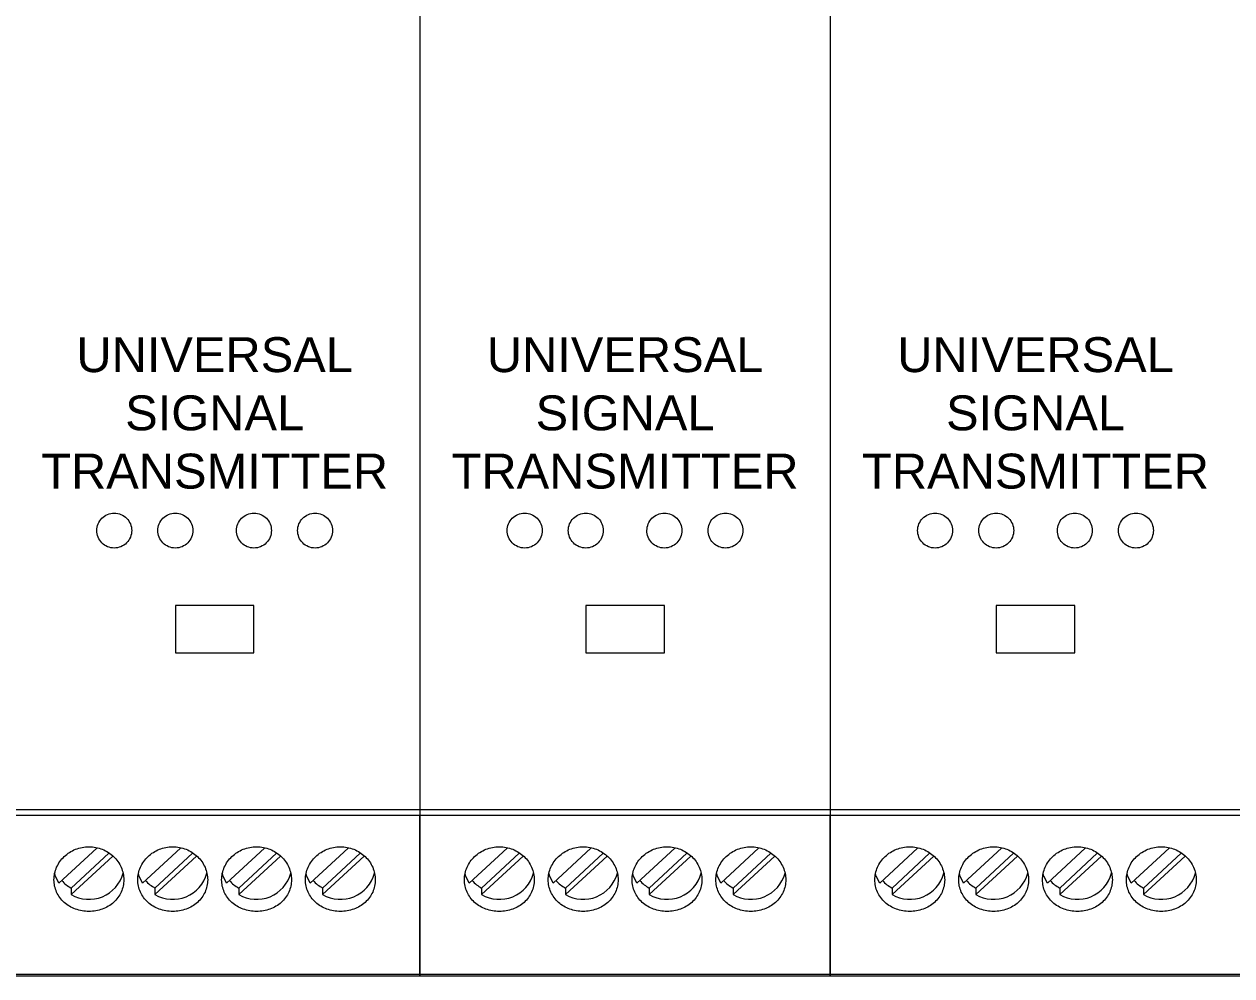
# Model space of a CAD drawing. Header units: millimetres. Extents: x 4137 to 6698, y 1400 to 3585.
# Drawn here: x 5140.4 to 5209.5, y 2186.3 to 2240.8 of the extents above; entities that cross this region are included whole.
import ezdxf

# ---------------------------------------------------------------- set-up
doc = ezdxf.new("R2010")
doc.units = ezdxf.units.MM
doc.layers.add('000-PI-Oprema', color=30, linetype='Continuous', lineweight=5)
doc.styles.get("Standard").update_dxf_attribs({"font": 'arial.ttf'})

msp = doc.modelspace()

# ---------------------------------------------------------------- linework, layer by layer
at = {"layer": '000-PI-Oprema', "color": 0, "linetype": 'ByBlock', "lineweight": 0}
for p, q in [((5163.045, 2275.204), (5163.045, 2195.778)), ((5163.045, 2275.204), (5163.045, 2195.778)), ((5186.545, 2275.204), (5186.545, 2195.778)), ((5186.545, 2275.204), (5186.545, 2195.778)), ((5153.545, 2207.478), (5149.045, 2207.478)), ((5149.045, 2207.478), (5149.045, 2204.778)), ((5153.545, 2204.778), (5153.545, 2207.478)), ((5177.045, 2207.478), (5172.545, 2207.478)), ((5172.545, 2207.478), (5172.545, 2204.778)), ((5177.045, 2204.778), (5177.045, 2207.478)), ((5200.545, 2207.478), (5196.045, 2207.478)), ((5196.045, 2207.478), (5196.045, 2204.778)), ((5200.545, 2204.778), (5200.545, 2207.478)), ((5149.045, 2204.778), (5153.545, 2204.778)), ((5172.545, 2204.778), (5177.045, 2204.778)), ((5196.045, 2204.778), (5200.545, 2204.778)), ((5163.045, 2195.778), (5139.545, 2195.778)), ((5139.545, 2195.478), (5163.045, 2195.478)), ((5163.045, 2195.778), (5163.045, 2195.478)), ((5186.545, 2195.778), (5163.045, 2195.778)), ((5163.045, 2195.778), (5163.045, 2195.478)), ((5163.045, 2186.378), (5163.045, 2195.478)), ((5163.045, 2195.478), (5163.045, 2186.378)), ((5163.045, 2195.478), (5186.545, 2195.478)), ((5186.545, 2195.778), (5186.545, 2195.478)), ((5210.045, 2195.778), (5186.545, 2195.778)), ((5186.545, 2195.778), (5186.545, 2195.478)), ((5186.545, 2186.378), (5186.545, 2195.478)), ((5186.545, 2195.478), (5186.545, 2186.378)), ((5186.545, 2195.478), (5210.045, 2195.478)), ((5142.372, 2191.585), (5144.543, 2193.598)), ((5147.172, 2191.585), (5149.343, 2193.598)), ((5151.972, 2191.585), (5154.143, 2193.598)), ((5156.772, 2191.585), (5158.943, 2193.598)), ((5165.872, 2191.585), (5168.043, 2193.598)), ((5170.672, 2191.585), (5172.843, 2193.598)), ((5175.472, 2191.585), (5177.643, 2193.598)), ((5180.272, 2191.585), (5182.443, 2193.598)), ((5189.372, 2191.585), (5191.543, 2193.598)), ((5194.172, 2191.585), (5196.343, 2193.598)), ((5198.972, 2191.585), (5201.143, 2193.598)), ((5203.772, 2191.585), (5205.943, 2193.598)), ((5145.231, 2193.299), (5143.079, 2191.304)), ((5145.464, 2193.141), (5143.079, 2190.93)), ((5150.031, 2193.299), (5147.879, 2191.304)), ((5150.264, 2193.141), (5147.879, 2190.93)), ((5154.831, 2193.299), (5152.679, 2191.304)), ((5155.064, 2193.141), (5152.679, 2190.93)), ((5159.631, 2193.299), (5157.479, 2191.304)), ((5159.864, 2193.141), (5157.479, 2190.93)), ((5168.731, 2193.299), (5166.579, 2191.304)), ((5168.964, 2193.141), (5166.579, 2190.93)), ((5173.531, 2193.299), (5171.379, 2191.304)), ((5173.764, 2193.141), (5171.379, 2190.93)), ((5178.331, 2193.299), (5176.179, 2191.304)), ((5178.564, 2193.141), (5176.179, 2190.93)), ((5183.131, 2193.299), (5180.979, 2191.304)), ((5183.364, 2193.141), (5180.979, 2190.93)), ((5192.231, 2193.299), (5190.079, 2191.304)), ((5192.464, 2193.141), (5190.079, 2190.93)), ((5197.031, 2193.299), (5194.879, 2191.304)), ((5197.264, 2193.141), (5194.879, 2190.93)), ((5201.831, 2193.299), (5199.679, 2191.304)), ((5202.064, 2193.141), (5199.679, 2190.93)), ((5206.631, 2193.299), (5204.479, 2191.304)), ((5206.864, 2193.141), (5204.479, 2190.93)), ((5143.079, 2191.304), (5143.079, 2190.93)), ((5147.879, 2191.304), (5147.879, 2190.93)), ((5152.679, 2191.304), (5152.679, 2190.93)), ((5157.479, 2191.304), (5157.479, 2190.93)), ((5166.579, 2191.304), (5166.579, 2190.93)), ((5171.379, 2191.304), (5171.379, 2190.93)), ((5176.179, 2191.304), (5176.179, 2190.93)), ((5180.979, 2191.304), (5180.979, 2190.93)), ((5190.079, 2191.304), (5190.079, 2190.93)), ((5194.879, 2191.304), (5194.879, 2190.93)), ((5199.679, 2191.304), (5199.679, 2190.93)), ((5204.479, 2191.304), (5204.479, 2190.93)), ((5139.545, 2186.378), (5163.045, 2186.378)), ((5139.545, 2186.278), (5163.045, 2186.278)), ((5163.045, 2186.278), (5163.045, 2186.378)), ((5163.045, 2186.378), (5186.545, 2186.378)), ((5163.045, 2186.378), (5163.045, 2186.278)), ((5163.045, 2186.278), (5186.545, 2186.278)), ((5186.545, 2186.278), (5186.545, 2186.378)), ((5186.545, 2186.378), (5210.045, 2186.378)), ((5186.545, 2186.378), (5186.545, 2186.278)), ((5186.545, 2186.278), (5210.045, 2186.278))]:
    msp.add_line(p, q, dxfattribs=at)
at = {"layer": '000-PI-Oprema', "color": 0, "linetype": 'ByBlock', "lineweight": 0, "flags": 128}
for points in [[(5142.372, 2191.585), (5142.18, 2191.991), (5142.139, 2192.142)], [(5147.172, 2191.585), (5146.98, 2191.991), (5146.939, 2192.142)], [(5151.972, 2191.585), (5151.78, 2191.991), (5151.739, 2192.142)], [(5156.772, 2191.585), (5156.58, 2191.991), (5156.539, 2192.142)], [(5165.872, 2191.585), (5165.68, 2191.991), (5165.639, 2192.142)], [(5170.672, 2191.585), (5170.48, 2191.991), (5170.439, 2192.142)], [(5175.472, 2191.585), (5175.28, 2191.991), (5175.239, 2192.142)], [(5180.272, 2191.585), (5180.08, 2191.991), (5180.039, 2192.142)], [(5189.372, 2191.585), (5189.18, 2191.991), (5189.139, 2192.142)], [(5194.172, 2191.585), (5193.98, 2191.991), (5193.939, 2192.142)], [(5198.972, 2191.585), (5198.78, 2191.991), (5198.739, 2192.142)], [(5203.772, 2191.585), (5203.58, 2191.991), (5203.539, 2192.142)]]:
    msp.add_lwpolyline(points, dxfattribs=at)
at = {"layer": '000-PI-Oprema', "color": 0, "linetype": 'ByBlock', "lineweight": 0}
for centre, radius, start, end in [((5144.093, 2192.693), 2.034, 240.1007, 344.49957), ((5148.893, 2192.693), 2.034, 240.1007, 344.49957), ((5153.693, 2192.693), 2.034, 240.1007, 344.49957), ((5158.493, 2192.693), 2.034, 240.1007, 344.49957), ((5167.593, 2192.693), 2.034, 240.1007, 344.49957), ((5172.393, 2192.693), 2.034, 240.1007, 344.49957), ((5177.193, 2192.693), 2.034, 240.1007, 344.49957), ((5181.993, 2192.693), 2.034, 240.1007, 344.49957), ((5191.093, 2192.693), 2.034, 240.1007, 344.49957), ((5195.893, 2192.693), 2.034, 240.1007, 344.49957), ((5200.693, 2192.693), 2.034, 240.1007, 344.49957), ((5205.493, 2192.693), 2.034, 240.1007, 344.49957), ((5144.017, 2193.03), 1.964, 221.10603, 241.47408), ((5148.817, 2193.03), 1.964, 221.10603, 241.47408), ((5153.617, 2193.03), 1.964, 221.10603, 241.47408), ((5158.417, 2193.03), 1.964, 221.10603, 241.47408), ((5167.517, 2193.03), 1.964, 221.10603, 241.47408), ((5172.317, 2193.03), 1.964, 221.10603, 241.47408), ((5177.117, 2193.03), 1.964, 221.10603, 241.47408), ((5181.917, 2193.03), 1.964, 221.10603, 241.47408), ((5191.017, 2193.03), 1.964, 221.10603, 241.47408), ((5195.817, 2193.03), 1.964, 221.10603, 241.47408), ((5200.617, 2193.03), 1.964, 221.10603, 241.47408), ((5205.417, 2193.03), 1.964, 221.10603, 241.47408)]:
    msp.add_arc(centre, radius, start, end, dxfattribs=at)
for points, knots in [([(5144.545, 2211.778), (5144.545, 2211.647), (5144.57, 2211.518), (5144.67, 2211.277), (5144.743, 2211.166), (5144.927, 2210.981), (5145.038, 2210.906), (5145.28, 2210.805), (5145.413, 2210.778), (5145.675, 2210.778), (5145.807, 2210.804), (5146.05, 2210.905), (5146.161, 2210.979), (5146.347, 2211.166), (5146.42, 2211.276), (5146.519, 2211.518), (5146.545, 2211.648), (5146.545, 2211.907), (5146.519, 2212.037), (5146.421, 2212.277), (5146.347, 2212.389), (5146.164, 2212.574), (5146.053, 2212.65), (5145.81, 2212.751), (5145.679, 2212.778), (5145.414, 2212.778), (5145.283, 2212.752), (5145.039, 2212.651), (5144.928, 2212.576), (5144.652, 2212.298), (5144.545, 2212.04), (5144.545, 2211.778)], [0, 0, 0, 0, 0.0625, 0.0625, 0.125, 0.125, 0.1875, 0.1875, 0.25, 0.25, 0.3125, 0.3125, 0.375, 0.375, 0.4375, 0.4375, 0.5, 0.5, 0.5625, 0.5625, 0.625, 0.625, 0.6875, 0.6875, 0.75, 0.75, 0.8125, 0.8125, 0.875, 0.875, 1, 1, 1, 1]), ([(5148.045, 2211.778), (5148.045, 2211.647), (5148.07, 2211.518), (5148.17, 2211.277), (5148.243, 2211.166), (5148.427, 2210.981), (5148.538, 2210.906), (5148.78, 2210.805), (5148.913, 2210.778), (5149.175, 2210.778), (5149.307, 2210.804), (5149.55, 2210.905), (5149.661, 2210.979), (5149.847, 2211.166), (5149.92, 2211.276), (5150.019, 2211.518), (5150.045, 2211.648), (5150.045, 2211.907), (5150.019, 2212.037), (5149.921, 2212.277), (5149.847, 2212.389), (5149.664, 2212.574), (5149.553, 2212.65), (5149.31, 2212.751), (5149.179, 2212.778), (5148.914, 2212.778), (5148.783, 2212.752), (5148.539, 2212.651), (5148.428, 2212.576), (5148.152, 2212.298), (5148.045, 2212.04), (5148.045, 2211.778)], [0, 0, 0, 0, 0.0625, 0.0625, 0.125, 0.125, 0.1875, 0.1875, 0.25, 0.25, 0.3125, 0.3125, 0.375, 0.375, 0.4375, 0.4375, 0.5, 0.5, 0.5625, 0.5625, 0.625, 0.625, 0.6875, 0.6875, 0.75, 0.75, 0.8125, 0.8125, 0.875, 0.875, 1, 1, 1, 1]), ([(5152.545, 2211.778), (5152.545, 2211.647), (5152.57, 2211.518), (5152.67, 2211.277), (5152.743, 2211.166), (5152.927, 2210.981), (5153.038, 2210.906), (5153.28, 2210.805), (5153.413, 2210.778), (5153.675, 2210.778), (5153.807, 2210.804), (5154.05, 2210.905), (5154.161, 2210.979), (5154.347, 2211.166), (5154.42, 2211.276), (5154.519, 2211.518), (5154.545, 2211.648), (5154.545, 2211.907), (5154.519, 2212.037), (5154.421, 2212.277), (5154.347, 2212.389), (5154.164, 2212.574), (5154.053, 2212.65), (5153.81, 2212.751), (5153.679, 2212.778), (5153.414, 2212.778), (5153.283, 2212.752), (5153.039, 2212.651), (5152.928, 2212.576), (5152.652, 2212.298), (5152.545, 2212.04), (5152.545, 2211.778)], [0, 0, 0, 0, 0.0625, 0.0625, 0.125, 0.125, 0.1875, 0.1875, 0.25, 0.25, 0.3125, 0.3125, 0.375, 0.375, 0.4375, 0.4375, 0.5, 0.5, 0.5625, 0.5625, 0.625, 0.625, 0.6875, 0.6875, 0.75, 0.75, 0.8125, 0.8125, 0.875, 0.875, 1, 1, 1, 1]), ([(5156.045, 2211.778), (5156.045, 2211.647), (5156.07, 2211.518), (5156.17, 2211.277), (5156.243, 2211.166), (5156.427, 2210.981), (5156.538, 2210.906), (5156.78, 2210.805), (5156.913, 2210.778), (5157.175, 2210.778), (5157.307, 2210.804), (5157.55, 2210.905), (5157.661, 2210.979), (5157.847, 2211.166), (5157.92, 2211.276), (5158.019, 2211.518), (5158.045, 2211.648), (5158.045, 2211.907), (5158.019, 2212.037), (5157.921, 2212.277), (5157.847, 2212.389), (5157.664, 2212.574), (5157.553, 2212.65), (5157.31, 2212.751), (5157.179, 2212.778), (5156.914, 2212.778), (5156.783, 2212.752), (5156.539, 2212.651), (5156.428, 2212.576), (5156.152, 2212.298), (5156.045, 2212.04), (5156.045, 2211.778)], [0, 0, 0, 0, 0.0625, 0.0625, 0.125, 0.125, 0.1875, 0.1875, 0.25, 0.25, 0.3125, 0.3125, 0.375, 0.375, 0.4375, 0.4375, 0.5, 0.5, 0.5625, 0.5625, 0.625, 0.625, 0.6875, 0.6875, 0.75, 0.75, 0.8125, 0.8125, 0.875, 0.875, 1, 1, 1, 1]), ([(5168.045, 2211.778), (5168.045, 2211.647), (5168.07, 2211.518), (5168.17, 2211.277), (5168.243, 2211.166), (5168.427, 2210.981), (5168.538, 2210.906), (5168.78, 2210.805), (5168.913, 2210.778), (5169.175, 2210.778), (5169.307, 2210.804), (5169.55, 2210.905), (5169.661, 2210.979), (5169.847, 2211.166), (5169.92, 2211.276), (5170.019, 2211.518), (5170.045, 2211.648), (5170.045, 2211.907), (5170.019, 2212.037), (5169.921, 2212.277), (5169.847, 2212.389), (5169.664, 2212.574), (5169.553, 2212.65), (5169.31, 2212.751), (5169.179, 2212.778), (5168.914, 2212.778), (5168.783, 2212.752), (5168.539, 2212.651), (5168.428, 2212.576), (5168.152, 2212.298), (5168.045, 2212.04), (5168.045, 2211.778)], [0, 0, 0, 0, 0.0625, 0.0625, 0.125, 0.125, 0.1875, 0.1875, 0.25, 0.25, 0.3125, 0.3125, 0.375, 0.375, 0.4375, 0.4375, 0.5, 0.5, 0.5625, 0.5625, 0.625, 0.625, 0.6875, 0.6875, 0.75, 0.75, 0.8125, 0.8125, 0.875, 0.875, 1, 1, 1, 1]), ([(5171.545, 2211.778), (5171.545, 2211.647), (5171.57, 2211.518), (5171.67, 2211.277), (5171.743, 2211.166), (5171.927, 2210.981), (5172.038, 2210.906), (5172.28, 2210.805), (5172.413, 2210.778), (5172.675, 2210.778), (5172.807, 2210.804), (5173.05, 2210.905), (5173.161, 2210.979), (5173.347, 2211.166), (5173.42, 2211.276), (5173.519, 2211.518), (5173.545, 2211.648), (5173.545, 2211.907), (5173.519, 2212.037), (5173.421, 2212.277), (5173.347, 2212.389), (5173.164, 2212.574), (5173.053, 2212.65), (5172.81, 2212.751), (5172.679, 2212.778), (5172.414, 2212.778), (5172.283, 2212.752), (5172.039, 2212.651), (5171.928, 2212.576), (5171.652, 2212.298), (5171.545, 2212.04), (5171.545, 2211.778)], [0, 0, 0, 0, 0.0625, 0.0625, 0.125, 0.125, 0.1875, 0.1875, 0.25, 0.25, 0.3125, 0.3125, 0.375, 0.375, 0.4375, 0.4375, 0.5, 0.5, 0.5625, 0.5625, 0.625, 0.625, 0.6875, 0.6875, 0.75, 0.75, 0.8125, 0.8125, 0.875, 0.875, 1, 1, 1, 1]), ([(5176.045, 2211.778), (5176.045, 2211.647), (5176.07, 2211.518), (5176.17, 2211.277), (5176.243, 2211.166), (5176.427, 2210.981), (5176.538, 2210.906), (5176.78, 2210.805), (5176.913, 2210.778), (5177.175, 2210.778), (5177.307, 2210.804), (5177.55, 2210.905), (5177.661, 2210.979), (5177.847, 2211.166), (5177.92, 2211.276), (5178.019, 2211.518), (5178.045, 2211.648), (5178.045, 2211.907), (5178.019, 2212.037), (5177.921, 2212.277), (5177.847, 2212.389), (5177.664, 2212.574), (5177.553, 2212.65), (5177.31, 2212.751), (5177.179, 2212.778), (5176.914, 2212.778), (5176.783, 2212.752), (5176.539, 2212.651), (5176.428, 2212.576), (5176.152, 2212.298), (5176.045, 2212.04), (5176.045, 2211.778)], [0, 0, 0, 0, 0.0625, 0.0625, 0.125, 0.125, 0.1875, 0.1875, 0.25, 0.25, 0.3125, 0.3125, 0.375, 0.375, 0.4375, 0.4375, 0.5, 0.5, 0.5625, 0.5625, 0.625, 0.625, 0.6875, 0.6875, 0.75, 0.75, 0.8125, 0.8125, 0.875, 0.875, 1, 1, 1, 1]), ([(5179.545, 2211.778), (5179.545, 2211.647), (5179.57, 2211.518), (5179.67, 2211.277), (5179.743, 2211.166), (5179.927, 2210.981), (5180.038, 2210.906), (5180.28, 2210.805), (5180.413, 2210.778), (5180.675, 2210.778), (5180.807, 2210.804), (5181.05, 2210.905), (5181.161, 2210.979), (5181.347, 2211.166), (5181.42, 2211.276), (5181.519, 2211.518), (5181.545, 2211.648), (5181.545, 2211.907), (5181.519, 2212.037), (5181.421, 2212.277), (5181.347, 2212.389), (5181.164, 2212.574), (5181.053, 2212.65), (5180.81, 2212.751), (5180.679, 2212.778), (5180.414, 2212.778), (5180.283, 2212.752), (5180.039, 2212.651), (5179.928, 2212.576), (5179.652, 2212.298), (5179.545, 2212.04), (5179.545, 2211.778)], [0, 0, 0, 0, 0.0625, 0.0625, 0.125, 0.125, 0.1875, 0.1875, 0.25, 0.25, 0.3125, 0.3125, 0.375, 0.375, 0.4375, 0.4375, 0.5, 0.5, 0.5625, 0.5625, 0.625, 0.625, 0.6875, 0.6875, 0.75, 0.75, 0.8125, 0.8125, 0.875, 0.875, 1, 1, 1, 1]), ([(5191.545, 2211.778), (5191.545, 2211.647), (5191.57, 2211.518), (5191.67, 2211.277), (5191.743, 2211.166), (5191.927, 2210.981), (5192.038, 2210.906), (5192.28, 2210.805), (5192.413, 2210.778), (5192.675, 2210.778), (5192.807, 2210.804), (5193.05, 2210.905), (5193.161, 2210.979), (5193.347, 2211.166), (5193.42, 2211.276), (5193.519, 2211.518), (5193.545, 2211.648), (5193.545, 2211.907), (5193.519, 2212.037), (5193.421, 2212.277), (5193.347, 2212.389), (5193.164, 2212.574), (5193.053, 2212.65), (5192.81, 2212.751), (5192.679, 2212.778), (5192.414, 2212.778), (5192.283, 2212.752), (5192.039, 2212.651), (5191.928, 2212.576), (5191.652, 2212.298), (5191.545, 2212.04), (5191.545, 2211.778)], [0, 0, 0, 0, 0.0625, 0.0625, 0.125, 0.125, 0.1875, 0.1875, 0.25, 0.25, 0.3125, 0.3125, 0.375, 0.375, 0.4375, 0.4375, 0.5, 0.5, 0.5625, 0.5625, 0.625, 0.625, 0.6875, 0.6875, 0.75, 0.75, 0.8125, 0.8125, 0.875, 0.875, 1, 1, 1, 1]), ([(5195.045, 2211.778), (5195.045, 2211.647), (5195.07, 2211.518), (5195.17, 2211.277), (5195.243, 2211.166), (5195.427, 2210.981), (5195.538, 2210.906), (5195.78, 2210.805), (5195.913, 2210.778), (5196.175, 2210.778), (5196.307, 2210.804), (5196.55, 2210.905), (5196.661, 2210.979), (5196.847, 2211.166), (5196.92, 2211.276), (5197.019, 2211.518), (5197.045, 2211.648), (5197.045, 2211.907), (5197.019, 2212.037), (5196.921, 2212.277), (5196.847, 2212.389), (5196.664, 2212.574), (5196.553, 2212.65), (5196.31, 2212.751), (5196.179, 2212.778), (5195.914, 2212.778), (5195.783, 2212.752), (5195.539, 2212.651), (5195.428, 2212.576), (5195.152, 2212.298), (5195.045, 2212.04), (5195.045, 2211.778)], [0, 0, 0, 0, 0.0625, 0.0625, 0.125, 0.125, 0.1875, 0.1875, 0.25, 0.25, 0.3125, 0.3125, 0.375, 0.375, 0.4375, 0.4375, 0.5, 0.5, 0.5625, 0.5625, 0.625, 0.625, 0.6875, 0.6875, 0.75, 0.75, 0.8125, 0.8125, 0.875, 0.875, 1, 1, 1, 1]), ([(5199.545, 2211.778), (5199.545, 2211.647), (5199.57, 2211.518), (5199.67, 2211.277), (5199.743, 2211.166), (5199.927, 2210.981), (5200.038, 2210.906), (5200.28, 2210.805), (5200.413, 2210.778), (5200.675, 2210.778), (5200.807, 2210.804), (5201.05, 2210.905), (5201.161, 2210.979), (5201.347, 2211.166), (5201.42, 2211.276), (5201.519, 2211.518), (5201.545, 2211.648), (5201.545, 2211.907), (5201.519, 2212.037), (5201.421, 2212.277), (5201.347, 2212.389), (5201.164, 2212.574), (5201.053, 2212.65), (5200.81, 2212.751), (5200.679, 2212.778), (5200.414, 2212.778), (5200.283, 2212.752), (5200.039, 2212.651), (5199.928, 2212.576), (5199.652, 2212.298), (5199.545, 2212.04), (5199.545, 2211.778)], [0, 0, 0, 0, 0.0625, 0.0625, 0.125, 0.125, 0.1875, 0.1875, 0.25, 0.25, 0.3125, 0.3125, 0.375, 0.375, 0.4375, 0.4375, 0.5, 0.5, 0.5625, 0.5625, 0.625, 0.625, 0.6875, 0.6875, 0.75, 0.75, 0.8125, 0.8125, 0.875, 0.875, 1, 1, 1, 1]), ([(5203.045, 2211.778), (5203.045, 2211.647), (5203.07, 2211.518), (5203.17, 2211.277), (5203.243, 2211.166), (5203.427, 2210.981), (5203.538, 2210.906), (5203.78, 2210.805), (5203.913, 2210.778), (5204.175, 2210.778), (5204.307, 2210.804), (5204.55, 2210.905), (5204.661, 2210.979), (5204.847, 2211.166), (5204.92, 2211.276), (5205.019, 2211.518), (5205.045, 2211.648), (5205.045, 2211.907), (5205.019, 2212.037), (5204.921, 2212.277), (5204.847, 2212.389), (5204.664, 2212.574), (5204.553, 2212.65), (5204.31, 2212.751), (5204.179, 2212.778), (5203.914, 2212.778), (5203.783, 2212.752), (5203.539, 2212.651), (5203.428, 2212.576), (5203.152, 2212.298), (5203.045, 2212.04), (5203.045, 2211.778)], [0, 0, 0, 0, 0.0625, 0.0625, 0.125, 0.125, 0.1875, 0.1875, 0.25, 0.25, 0.3125, 0.3125, 0.375, 0.375, 0.4375, 0.4375, 0.5, 0.5, 0.5625, 0.5625, 0.625, 0.625, 0.6875, 0.6875, 0.75, 0.75, 0.8125, 0.8125, 0.875, 0.875, 1, 1, 1, 1]), ([(5144.095, 2189.964), (5144.227, 2189.964), (5144.357, 2189.976), (5144.613, 2190.021), (5144.74, 2190.055), (5144.982, 2190.145), (5145.097, 2190.199), (5145.314, 2190.329), (5145.417, 2190.405), (5145.694, 2190.653), (5145.843, 2190.854), (5146.042, 2191.293), (5146.095, 2191.535), (5146.095, 2191.898), (5146.082, 2192.022), (5146.031, 2192.262), (5145.993, 2192.379), (5145.893, 2192.607), (5145.83, 2192.718), (5145.686, 2192.924), (5145.603, 2193.02), (5145.416, 2193.199), (5145.316, 2193.278), (5145.099, 2193.417), (5144.982, 2193.477), (5144.74, 2193.574), (5144.615, 2193.611), (5144.359, 2193.661), (5144.226, 2193.673), (5143.835, 2193.673), (5143.571, 2193.623), (5143.09, 2193.43), (5142.867, 2193.287), (5142.59, 2193.023), (5142.505, 2192.925), (5142.36, 2192.719), (5142.298, 2192.61), (5142.198, 2192.382), (5142.159, 2192.263), (5142.108, 2192.024), (5142.095, 2191.902), (5142.095, 2191.657), (5142.108, 2191.537), (5142.158, 2191.302), (5142.197, 2191.186), (5142.297, 2190.965), (5142.358, 2190.861), (5142.503, 2190.664), (5142.587, 2190.571), (5142.864, 2190.322), (5143.087, 2190.189), (5143.568, 2190.012), (5143.83, 2189.964), (5144.095, 2189.964)], [0, 0, 0, 0, 0.03125, 0.03125, 0.0625, 0.0625, 0.09375, 0.09375, 0.125, 0.125, 0.1875, 0.1875, 0.25, 0.25, 0.28125, 0.28125, 0.3125, 0.3125, 0.34375, 0.34375, 0.375, 0.375, 0.40625, 0.40625, 0.4375, 0.4375, 0.46875, 0.46875, 0.5, 0.5, 0.5625, 0.5625, 0.625, 0.625, 0.65625, 0.65625, 0.6875, 0.6875, 0.71875, 0.71875, 0.75, 0.75, 0.78125, 0.78125, 0.8125, 0.8125, 0.84375, 0.84375, 0.875, 0.875, 0.9375, 0.9375, 1, 1, 1, 1]), ([(5148.895, 2189.964), (5149.027, 2189.964), (5149.157, 2189.976), (5149.413, 2190.021), (5149.54, 2190.055), (5149.782, 2190.145), (5149.897, 2190.199), (5150.114, 2190.329), (5150.217, 2190.405), (5150.494, 2190.653), (5150.643, 2190.854), (5150.842, 2191.293), (5150.895, 2191.535), (5150.895, 2191.898), (5150.882, 2192.022), (5150.831, 2192.262), (5150.793, 2192.379), (5150.693, 2192.607), (5150.63, 2192.718), (5150.486, 2192.924), (5150.403, 2193.02), (5150.216, 2193.199), (5150.116, 2193.278), (5149.899, 2193.417), (5149.782, 2193.477), (5149.54, 2193.574), (5149.415, 2193.611), (5149.159, 2193.661), (5149.026, 2193.673), (5148.635, 2193.673), (5148.371, 2193.623), (5147.89, 2193.43), (5147.667, 2193.287), (5147.39, 2193.023), (5147.305, 2192.925), (5147.16, 2192.719), (5147.098, 2192.61), (5146.998, 2192.382), (5146.959, 2192.263), (5146.908, 2192.024), (5146.895, 2191.902), (5146.895, 2191.657), (5146.908, 2191.537), (5146.958, 2191.302), (5146.997, 2191.186), (5147.097, 2190.965), (5147.158, 2190.861), (5147.303, 2190.664), (5147.387, 2190.571), (5147.664, 2190.322), (5147.887, 2190.189), (5148.368, 2190.012), (5148.63, 2189.964), (5148.895, 2189.964)], [0, 0, 0, 0, 0.03125, 0.03125, 0.0625, 0.0625, 0.09375, 0.09375, 0.125, 0.125, 0.1875, 0.1875, 0.25, 0.25, 0.28125, 0.28125, 0.3125, 0.3125, 0.34375, 0.34375, 0.375, 0.375, 0.40625, 0.40625, 0.4375, 0.4375, 0.46875, 0.46875, 0.5, 0.5, 0.5625, 0.5625, 0.625, 0.625, 0.65625, 0.65625, 0.6875, 0.6875, 0.71875, 0.71875, 0.75, 0.75, 0.78125, 0.78125, 0.8125, 0.8125, 0.84375, 0.84375, 0.875, 0.875, 0.9375, 0.9375, 1, 1, 1, 1]), ([(5153.695, 2189.964), (5153.827, 2189.964), (5153.957, 2189.976), (5154.213, 2190.021), (5154.34, 2190.055), (5154.582, 2190.145), (5154.697, 2190.199), (5154.914, 2190.329), (5155.017, 2190.405), (5155.294, 2190.653), (5155.443, 2190.854), (5155.642, 2191.293), (5155.695, 2191.535), (5155.695, 2191.898), (5155.682, 2192.022), (5155.631, 2192.262), (5155.593, 2192.379), (5155.493, 2192.607), (5155.43, 2192.718), (5155.286, 2192.924), (5155.203, 2193.02), (5155.016, 2193.199), (5154.916, 2193.278), (5154.699, 2193.417), (5154.582, 2193.477), (5154.34, 2193.574), (5154.215, 2193.611), (5153.959, 2193.661), (5153.826, 2193.673), (5153.435, 2193.673), (5153.171, 2193.623), (5152.69, 2193.43), (5152.467, 2193.287), (5152.19, 2193.023), (5152.105, 2192.925), (5151.96, 2192.719), (5151.898, 2192.61), (5151.798, 2192.382), (5151.759, 2192.263), (5151.708, 2192.024), (5151.695, 2191.902), (5151.695, 2191.657), (5151.708, 2191.537), (5151.758, 2191.302), (5151.797, 2191.186), (5151.897, 2190.965), (5151.958, 2190.861), (5152.103, 2190.664), (5152.187, 2190.571), (5152.464, 2190.322), (5152.687, 2190.189), (5153.168, 2190.012), (5153.43, 2189.964), (5153.695, 2189.964)], [0, 0, 0, 0, 0.03125, 0.03125, 0.0625, 0.0625, 0.09375, 0.09375, 0.125, 0.125, 0.1875, 0.1875, 0.25, 0.25, 0.28125, 0.28125, 0.3125, 0.3125, 0.34375, 0.34375, 0.375, 0.375, 0.40625, 0.40625, 0.4375, 0.4375, 0.46875, 0.46875, 0.5, 0.5, 0.5625, 0.5625, 0.625, 0.625, 0.65625, 0.65625, 0.6875, 0.6875, 0.71875, 0.71875, 0.75, 0.75, 0.78125, 0.78125, 0.8125, 0.8125, 0.84375, 0.84375, 0.875, 0.875, 0.9375, 0.9375, 1, 1, 1, 1]), ([(5158.495, 2189.964), (5158.627, 2189.964), (5158.757, 2189.976), (5159.013, 2190.021), (5159.14, 2190.055), (5159.382, 2190.145), (5159.497, 2190.199), (5159.714, 2190.329), (5159.817, 2190.405), (5160.094, 2190.653), (5160.243, 2190.854), (5160.442, 2191.293), (5160.495, 2191.535), (5160.495, 2191.898), (5160.482, 2192.022), (5160.431, 2192.262), (5160.393, 2192.379), (5160.293, 2192.607), (5160.23, 2192.718), (5160.086, 2192.924), (5160.003, 2193.02), (5159.816, 2193.199), (5159.716, 2193.278), (5159.499, 2193.417), (5159.382, 2193.477), (5159.14, 2193.574), (5159.015, 2193.611), (5158.759, 2193.661), (5158.626, 2193.673), (5158.235, 2193.673), (5157.971, 2193.623), (5157.49, 2193.43), (5157.267, 2193.287), (5156.99, 2193.023), (5156.905, 2192.925), (5156.76, 2192.719), (5156.698, 2192.61), (5156.598, 2192.382), (5156.559, 2192.263), (5156.508, 2192.024), (5156.495, 2191.902), (5156.495, 2191.657), (5156.508, 2191.537), (5156.558, 2191.302), (5156.597, 2191.186), (5156.697, 2190.965), (5156.758, 2190.861), (5156.903, 2190.664), (5156.987, 2190.571), (5157.264, 2190.322), (5157.487, 2190.189), (5157.968, 2190.012), (5158.23, 2189.964), (5158.495, 2189.964)], [0, 0, 0, 0, 0.03125, 0.03125, 0.0625, 0.0625, 0.09375, 0.09375, 0.125, 0.125, 0.1875, 0.1875, 0.25, 0.25, 0.28125, 0.28125, 0.3125, 0.3125, 0.34375, 0.34375, 0.375, 0.375, 0.40625, 0.40625, 0.4375, 0.4375, 0.46875, 0.46875, 0.5, 0.5, 0.5625, 0.5625, 0.625, 0.625, 0.65625, 0.65625, 0.6875, 0.6875, 0.71875, 0.71875, 0.75, 0.75, 0.78125, 0.78125, 0.8125, 0.8125, 0.84375, 0.84375, 0.875, 0.875, 0.9375, 0.9375, 1, 1, 1, 1]), ([(5167.595, 2189.964), (5167.727, 2189.964), (5167.857, 2189.976), (5168.113, 2190.021), (5168.24, 2190.055), (5168.482, 2190.145), (5168.597, 2190.199), (5168.814, 2190.329), (5168.917, 2190.405), (5169.194, 2190.653), (5169.343, 2190.854), (5169.542, 2191.293), (5169.595, 2191.535), (5169.595, 2191.898), (5169.582, 2192.022), (5169.531, 2192.262), (5169.493, 2192.379), (5169.393, 2192.607), (5169.33, 2192.718), (5169.186, 2192.924), (5169.103, 2193.02), (5168.916, 2193.199), (5168.816, 2193.278), (5168.599, 2193.417), (5168.482, 2193.477), (5168.24, 2193.574), (5168.115, 2193.611), (5167.859, 2193.661), (5167.726, 2193.673), (5167.335, 2193.673), (5167.071, 2193.623), (5166.59, 2193.43), (5166.367, 2193.287), (5166.09, 2193.023), (5166.005, 2192.925), (5165.86, 2192.719), (5165.798, 2192.61), (5165.698, 2192.382), (5165.659, 2192.263), (5165.608, 2192.024), (5165.595, 2191.902), (5165.595, 2191.657), (5165.608, 2191.537), (5165.658, 2191.302), (5165.697, 2191.186), (5165.797, 2190.965), (5165.858, 2190.861), (5166.003, 2190.664), (5166.087, 2190.571), (5166.364, 2190.322), (5166.587, 2190.189), (5167.068, 2190.012), (5167.33, 2189.964), (5167.595, 2189.964)], [0, 0, 0, 0, 0.03125, 0.03125, 0.0625, 0.0625, 0.09375, 0.09375, 0.125, 0.125, 0.1875, 0.1875, 0.25, 0.25, 0.28125, 0.28125, 0.3125, 0.3125, 0.34375, 0.34375, 0.375, 0.375, 0.40625, 0.40625, 0.4375, 0.4375, 0.46875, 0.46875, 0.5, 0.5, 0.5625, 0.5625, 0.625, 0.625, 0.65625, 0.65625, 0.6875, 0.6875, 0.71875, 0.71875, 0.75, 0.75, 0.78125, 0.78125, 0.8125, 0.8125, 0.84375, 0.84375, 0.875, 0.875, 0.9375, 0.9375, 1, 1, 1, 1]), ([(5172.395, 2189.964), (5172.527, 2189.964), (5172.657, 2189.976), (5172.913, 2190.021), (5173.04, 2190.055), (5173.282, 2190.145), (5173.397, 2190.199), (5173.614, 2190.329), (5173.717, 2190.405), (5173.994, 2190.653), (5174.143, 2190.854), (5174.342, 2191.293), (5174.395, 2191.535), (5174.395, 2191.898), (5174.382, 2192.022), (5174.331, 2192.262), (5174.293, 2192.379), (5174.193, 2192.607), (5174.13, 2192.718), (5173.986, 2192.924), (5173.903, 2193.02), (5173.716, 2193.199), (5173.616, 2193.278), (5173.399, 2193.417), (5173.282, 2193.477), (5173.04, 2193.574), (5172.915, 2193.611), (5172.659, 2193.661), (5172.526, 2193.673), (5172.135, 2193.673), (5171.871, 2193.623), (5171.39, 2193.43), (5171.167, 2193.287), (5170.89, 2193.023), (5170.805, 2192.925), (5170.66, 2192.719), (5170.598, 2192.61), (5170.498, 2192.382), (5170.459, 2192.263), (5170.408, 2192.024), (5170.395, 2191.902), (5170.395, 2191.657), (5170.408, 2191.537), (5170.458, 2191.302), (5170.497, 2191.186), (5170.597, 2190.965), (5170.658, 2190.861), (5170.803, 2190.664), (5170.887, 2190.571), (5171.164, 2190.322), (5171.387, 2190.189), (5171.868, 2190.012), (5172.13, 2189.964), (5172.395, 2189.964)], [0, 0, 0, 0, 0.03125, 0.03125, 0.0625, 0.0625, 0.09375, 0.09375, 0.125, 0.125, 0.1875, 0.1875, 0.25, 0.25, 0.28125, 0.28125, 0.3125, 0.3125, 0.34375, 0.34375, 0.375, 0.375, 0.40625, 0.40625, 0.4375, 0.4375, 0.46875, 0.46875, 0.5, 0.5, 0.5625, 0.5625, 0.625, 0.625, 0.65625, 0.65625, 0.6875, 0.6875, 0.71875, 0.71875, 0.75, 0.75, 0.78125, 0.78125, 0.8125, 0.8125, 0.84375, 0.84375, 0.875, 0.875, 0.9375, 0.9375, 1, 1, 1, 1]), ([(5177.195, 2189.964), (5177.327, 2189.964), (5177.457, 2189.976), (5177.713, 2190.021), (5177.84, 2190.055), (5178.082, 2190.145), (5178.197, 2190.199), (5178.414, 2190.329), (5178.517, 2190.405), (5178.794, 2190.653), (5178.943, 2190.854), (5179.142, 2191.293), (5179.195, 2191.535), (5179.195, 2191.898), (5179.182, 2192.022), (5179.131, 2192.262), (5179.093, 2192.379), (5178.993, 2192.607), (5178.93, 2192.718), (5178.786, 2192.924), (5178.703, 2193.02), (5178.516, 2193.199), (5178.416, 2193.278), (5178.199, 2193.417), (5178.082, 2193.477), (5177.84, 2193.574), (5177.715, 2193.611), (5177.459, 2193.661), (5177.326, 2193.673), (5176.935, 2193.673), (5176.671, 2193.623), (5176.19, 2193.43), (5175.967, 2193.287), (5175.69, 2193.023), (5175.605, 2192.925), (5175.46, 2192.719), (5175.398, 2192.61), (5175.298, 2192.382), (5175.259, 2192.263), (5175.208, 2192.024), (5175.195, 2191.902), (5175.195, 2191.657), (5175.208, 2191.537), (5175.258, 2191.302), (5175.297, 2191.186), (5175.397, 2190.965), (5175.458, 2190.861), (5175.603, 2190.664), (5175.687, 2190.571), (5175.964, 2190.322), (5176.187, 2190.189), (5176.668, 2190.012), (5176.93, 2189.964), (5177.195, 2189.964)], [0, 0, 0, 0, 0.03125, 0.03125, 0.0625, 0.0625, 0.09375, 0.09375, 0.125, 0.125, 0.1875, 0.1875, 0.25, 0.25, 0.28125, 0.28125, 0.3125, 0.3125, 0.34375, 0.34375, 0.375, 0.375, 0.40625, 0.40625, 0.4375, 0.4375, 0.46875, 0.46875, 0.5, 0.5, 0.5625, 0.5625, 0.625, 0.625, 0.65625, 0.65625, 0.6875, 0.6875, 0.71875, 0.71875, 0.75, 0.75, 0.78125, 0.78125, 0.8125, 0.8125, 0.84375, 0.84375, 0.875, 0.875, 0.9375, 0.9375, 1, 1, 1, 1]), ([(5181.995, 2189.964), (5182.127, 2189.964), (5182.257, 2189.976), (5182.513, 2190.021), (5182.64, 2190.055), (5182.882, 2190.145), (5182.997, 2190.199), (5183.214, 2190.329), (5183.317, 2190.405), (5183.594, 2190.653), (5183.743, 2190.854), (5183.942, 2191.293), (5183.995, 2191.535), (5183.995, 2191.898), (5183.982, 2192.022), (5183.931, 2192.262), (5183.893, 2192.379), (5183.793, 2192.607), (5183.73, 2192.718), (5183.586, 2192.924), (5183.503, 2193.02), (5183.316, 2193.199), (5183.216, 2193.278), (5182.999, 2193.417), (5182.882, 2193.477), (5182.64, 2193.574), (5182.515, 2193.611), (5182.259, 2193.661), (5182.126, 2193.673), (5181.735, 2193.673), (5181.471, 2193.623), (5180.99, 2193.43), (5180.767, 2193.287), (5180.49, 2193.023), (5180.405, 2192.925), (5180.26, 2192.719), (5180.198, 2192.61), (5180.098, 2192.382), (5180.059, 2192.263), (5180.008, 2192.024), (5179.995, 2191.902), (5179.995, 2191.657), (5180.008, 2191.537), (5180.058, 2191.302), (5180.097, 2191.186), (5180.197, 2190.965), (5180.258, 2190.861), (5180.403, 2190.664), (5180.487, 2190.571), (5180.764, 2190.322), (5180.987, 2190.189), (5181.468, 2190.012), (5181.73, 2189.964), (5181.995, 2189.964)], [0, 0, 0, 0, 0.03125, 0.03125, 0.0625, 0.0625, 0.09375, 0.09375, 0.125, 0.125, 0.1875, 0.1875, 0.25, 0.25, 0.28125, 0.28125, 0.3125, 0.3125, 0.34375, 0.34375, 0.375, 0.375, 0.40625, 0.40625, 0.4375, 0.4375, 0.46875, 0.46875, 0.5, 0.5, 0.5625, 0.5625, 0.625, 0.625, 0.65625, 0.65625, 0.6875, 0.6875, 0.71875, 0.71875, 0.75, 0.75, 0.78125, 0.78125, 0.8125, 0.8125, 0.84375, 0.84375, 0.875, 0.875, 0.9375, 0.9375, 1, 1, 1, 1]), ([(5191.095, 2189.964), (5191.227, 2189.964), (5191.357, 2189.976), (5191.613, 2190.021), (5191.74, 2190.055), (5191.982, 2190.145), (5192.097, 2190.199), (5192.314, 2190.329), (5192.417, 2190.405), (5192.694, 2190.653), (5192.843, 2190.854), (5193.042, 2191.293), (5193.095, 2191.535), (5193.095, 2191.898), (5193.082, 2192.022), (5193.031, 2192.262), (5192.993, 2192.379), (5192.893, 2192.607), (5192.83, 2192.718), (5192.686, 2192.924), (5192.603, 2193.02), (5192.416, 2193.199), (5192.316, 2193.278), (5192.099, 2193.417), (5191.982, 2193.477), (5191.74, 2193.574), (5191.615, 2193.611), (5191.359, 2193.661), (5191.226, 2193.673), (5190.835, 2193.673), (5190.571, 2193.623), (5190.09, 2193.43), (5189.867, 2193.287), (5189.59, 2193.023), (5189.505, 2192.925), (5189.36, 2192.719), (5189.298, 2192.61), (5189.198, 2192.382), (5189.159, 2192.263), (5189.108, 2192.024), (5189.095, 2191.902), (5189.095, 2191.657), (5189.108, 2191.537), (5189.158, 2191.302), (5189.197, 2191.186), (5189.297, 2190.965), (5189.358, 2190.861), (5189.503, 2190.664), (5189.587, 2190.571), (5189.864, 2190.322), (5190.087, 2190.189), (5190.568, 2190.012), (5190.83, 2189.964), (5191.095, 2189.964)], [0, 0, 0, 0, 0.03125, 0.03125, 0.0625, 0.0625, 0.09375, 0.09375, 0.125, 0.125, 0.1875, 0.1875, 0.25, 0.25, 0.28125, 0.28125, 0.3125, 0.3125, 0.34375, 0.34375, 0.375, 0.375, 0.40625, 0.40625, 0.4375, 0.4375, 0.46875, 0.46875, 0.5, 0.5, 0.5625, 0.5625, 0.625, 0.625, 0.65625, 0.65625, 0.6875, 0.6875, 0.71875, 0.71875, 0.75, 0.75, 0.78125, 0.78125, 0.8125, 0.8125, 0.84375, 0.84375, 0.875, 0.875, 0.9375, 0.9375, 1, 1, 1, 1]), ([(5195.895, 2189.964), (5196.027, 2189.964), (5196.157, 2189.976), (5196.413, 2190.021), (5196.54, 2190.055), (5196.782, 2190.145), (5196.897, 2190.199), (5197.114, 2190.329), (5197.217, 2190.405), (5197.494, 2190.653), (5197.643, 2190.854), (5197.842, 2191.293), (5197.895, 2191.535), (5197.895, 2191.898), (5197.882, 2192.022), (5197.831, 2192.262), (5197.793, 2192.379), (5197.693, 2192.607), (5197.63, 2192.718), (5197.486, 2192.924), (5197.403, 2193.02), (5197.216, 2193.199), (5197.116, 2193.278), (5196.899, 2193.417), (5196.782, 2193.477), (5196.54, 2193.574), (5196.415, 2193.611), (5196.159, 2193.661), (5196.026, 2193.673), (5195.635, 2193.673), (5195.371, 2193.623), (5194.89, 2193.43), (5194.667, 2193.287), (5194.39, 2193.023), (5194.305, 2192.925), (5194.16, 2192.719), (5194.098, 2192.61), (5193.998, 2192.382), (5193.959, 2192.263), (5193.908, 2192.024), (5193.895, 2191.902), (5193.895, 2191.657), (5193.908, 2191.537), (5193.958, 2191.302), (5193.997, 2191.186), (5194.097, 2190.965), (5194.158, 2190.861), (5194.303, 2190.664), (5194.387, 2190.571), (5194.664, 2190.322), (5194.887, 2190.189), (5195.368, 2190.012), (5195.63, 2189.964), (5195.895, 2189.964)], [0, 0, 0, 0, 0.03125, 0.03125, 0.0625, 0.0625, 0.09375, 0.09375, 0.125, 0.125, 0.1875, 0.1875, 0.25, 0.25, 0.28125, 0.28125, 0.3125, 0.3125, 0.34375, 0.34375, 0.375, 0.375, 0.40625, 0.40625, 0.4375, 0.4375, 0.46875, 0.46875, 0.5, 0.5, 0.5625, 0.5625, 0.625, 0.625, 0.65625, 0.65625, 0.6875, 0.6875, 0.71875, 0.71875, 0.75, 0.75, 0.78125, 0.78125, 0.8125, 0.8125, 0.84375, 0.84375, 0.875, 0.875, 0.9375, 0.9375, 1, 1, 1, 1]), ([(5200.695, 2189.964), (5200.827, 2189.964), (5200.957, 2189.976), (5201.213, 2190.021), (5201.34, 2190.055), (5201.582, 2190.145), (5201.697, 2190.199), (5201.914, 2190.329), (5202.017, 2190.405), (5202.294, 2190.653), (5202.443, 2190.854), (5202.642, 2191.293), (5202.695, 2191.535), (5202.695, 2191.898), (5202.682, 2192.022), (5202.631, 2192.262), (5202.593, 2192.379), (5202.493, 2192.607), (5202.43, 2192.718), (5202.286, 2192.924), (5202.203, 2193.02), (5202.016, 2193.199), (5201.916, 2193.278), (5201.699, 2193.417), (5201.582, 2193.477), (5201.34, 2193.574), (5201.215, 2193.611), (5200.959, 2193.661), (5200.826, 2193.673), (5200.435, 2193.673), (5200.171, 2193.623), (5199.69, 2193.43), (5199.467, 2193.287), (5199.19, 2193.023), (5199.105, 2192.925), (5198.96, 2192.719), (5198.898, 2192.61), (5198.798, 2192.382), (5198.759, 2192.263), (5198.708, 2192.024), (5198.695, 2191.902), (5198.695, 2191.657), (5198.708, 2191.537), (5198.758, 2191.302), (5198.797, 2191.186), (5198.897, 2190.965), (5198.958, 2190.861), (5199.103, 2190.664), (5199.187, 2190.571), (5199.464, 2190.322), (5199.687, 2190.189), (5200.168, 2190.012), (5200.43, 2189.964), (5200.695, 2189.964)], [0, 0, 0, 0, 0.03125, 0.03125, 0.0625, 0.0625, 0.09375, 0.09375, 0.125, 0.125, 0.1875, 0.1875, 0.25, 0.25, 0.28125, 0.28125, 0.3125, 0.3125, 0.34375, 0.34375, 0.375, 0.375, 0.40625, 0.40625, 0.4375, 0.4375, 0.46875, 0.46875, 0.5, 0.5, 0.5625, 0.5625, 0.625, 0.625, 0.65625, 0.65625, 0.6875, 0.6875, 0.71875, 0.71875, 0.75, 0.75, 0.78125, 0.78125, 0.8125, 0.8125, 0.84375, 0.84375, 0.875, 0.875, 0.9375, 0.9375, 1, 1, 1, 1]), ([(5205.495, 2189.964), (5205.627, 2189.964), (5205.757, 2189.976), (5206.013, 2190.021), (5206.14, 2190.055), (5206.382, 2190.145), (5206.497, 2190.199), (5206.714, 2190.329), (5206.817, 2190.405), (5207.094, 2190.653), (5207.243, 2190.854), (5207.442, 2191.293), (5207.495, 2191.535), (5207.495, 2191.898), (5207.482, 2192.022), (5207.431, 2192.262), (5207.393, 2192.379), (5207.293, 2192.607), (5207.23, 2192.718), (5207.086, 2192.924), (5207.003, 2193.02), (5206.816, 2193.199), (5206.716, 2193.278), (5206.499, 2193.417), (5206.382, 2193.477), (5206.14, 2193.574), (5206.015, 2193.611), (5205.759, 2193.661), (5205.626, 2193.673), (5205.235, 2193.673), (5204.971, 2193.623), (5204.49, 2193.43), (5204.267, 2193.287), (5203.99, 2193.023), (5203.905, 2192.925), (5203.76, 2192.719), (5203.698, 2192.61), (5203.598, 2192.382), (5203.559, 2192.263), (5203.508, 2192.024), (5203.495, 2191.902), (5203.495, 2191.657), (5203.508, 2191.537), (5203.558, 2191.302), (5203.597, 2191.186), (5203.697, 2190.965), (5203.758, 2190.861), (5203.903, 2190.664), (5203.987, 2190.571), (5204.264, 2190.322), (5204.487, 2190.189), (5204.968, 2190.012), (5205.23, 2189.964), (5205.495, 2189.964)], [0, 0, 0, 0, 0.03125, 0.03125, 0.0625, 0.0625, 0.09375, 0.09375, 0.125, 0.125, 0.1875, 0.1875, 0.25, 0.25, 0.28125, 0.28125, 0.3125, 0.3125, 0.34375, 0.34375, 0.375, 0.375, 0.40625, 0.40625, 0.4375, 0.4375, 0.46875, 0.46875, 0.5, 0.5, 0.5625, 0.5625, 0.625, 0.625, 0.65625, 0.65625, 0.6875, 0.6875, 0.71875, 0.71875, 0.75, 0.75, 0.78125, 0.78125, 0.8125, 0.8125, 0.84375, 0.84375, 0.875, 0.875, 0.9375, 0.9375, 1, 1, 1, 1])]:
    msp.add_open_spline(points, degree=3, knots=knots, dxfattribs=at)

# ---------------------------------------------------------------- texts
at = {"layer": '000-PI-Oprema', "color": 0, "linetype": 'ByBlock', "lineweight": 0, "ltscale": 0.25, "char_height": 2, "attachment_point": 8}
for insert in [(5151.295, 2214.155), (5174.795, 2214.155), (5198.295, 2214.155)]:
    msp.add_mtext_dynamic_manual_height_columns('UNIVERSAL\\PSIGNAL\\PTRANSMITTER', width=11.75, gutter_width=0, heights=[9.106], dxfattribs=dict(at, insert=insert))

doc.saveas('drawing.dxf')
